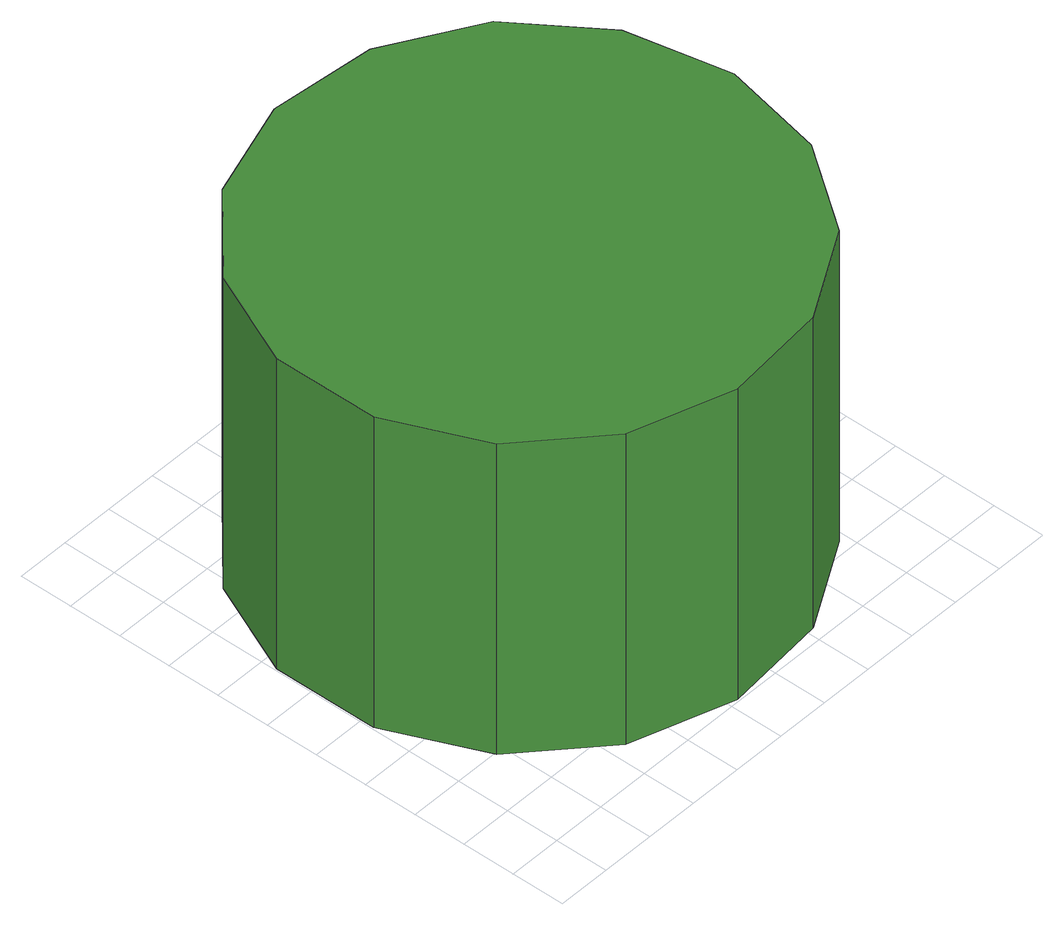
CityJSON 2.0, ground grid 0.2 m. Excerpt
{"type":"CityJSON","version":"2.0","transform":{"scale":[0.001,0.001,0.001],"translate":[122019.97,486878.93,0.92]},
"CityObjects":{
"tree1":{"type":"SolitaryVegetationObject","attributes":{"function":"something"},"geometry":[{"type":"MultiSurface","lod":"1","boundaries":[[[0,1,2,3,4,5,6,7,8,9,10,11,12,13,14]],[[15,16,17,18,19,20,21,22,23,24,25,26,27,28,29]],[[0,29,28,1]],[[1,28,27,2]],[[2,27,26,3]],[[3,26,25,4]],[[4,25,24,5]],[[5,24,23,6]],[[6,23,22,7]],[[7,22,21,8]],[[8,21,20,9]],[[9,20,19,10]],[[10,19,18,11]],[[11,18,17,12]],[[12,17,16,13]],[[13,16,15,14]],[[14,15,29,0]]]}]}
},
"vertices":[
[1882,949,1290],[1800,1334,1290],[1569,1653,1290],[1228,1850,1290],[836,1891,1290],[461,1770,1290],[168,1506,1290],[8,1146,1290],[8,752,1290],[168,392,1290],[461,129,1290],[836,7,1290],[1228,48,1290],[1569,245,1290],[1800,564,1290],[1800,564,0],[1569,245,0],[1228,48,0],[836,7,0],[461,129,0],[168,392,0],[8,752,0],[8,1146,0],[168,1506,0],[461,1770,0],[836,1891,0],[1228,1850,0],[1569,1653,0],[1800,1334,0],[1882,949,0]
]}
